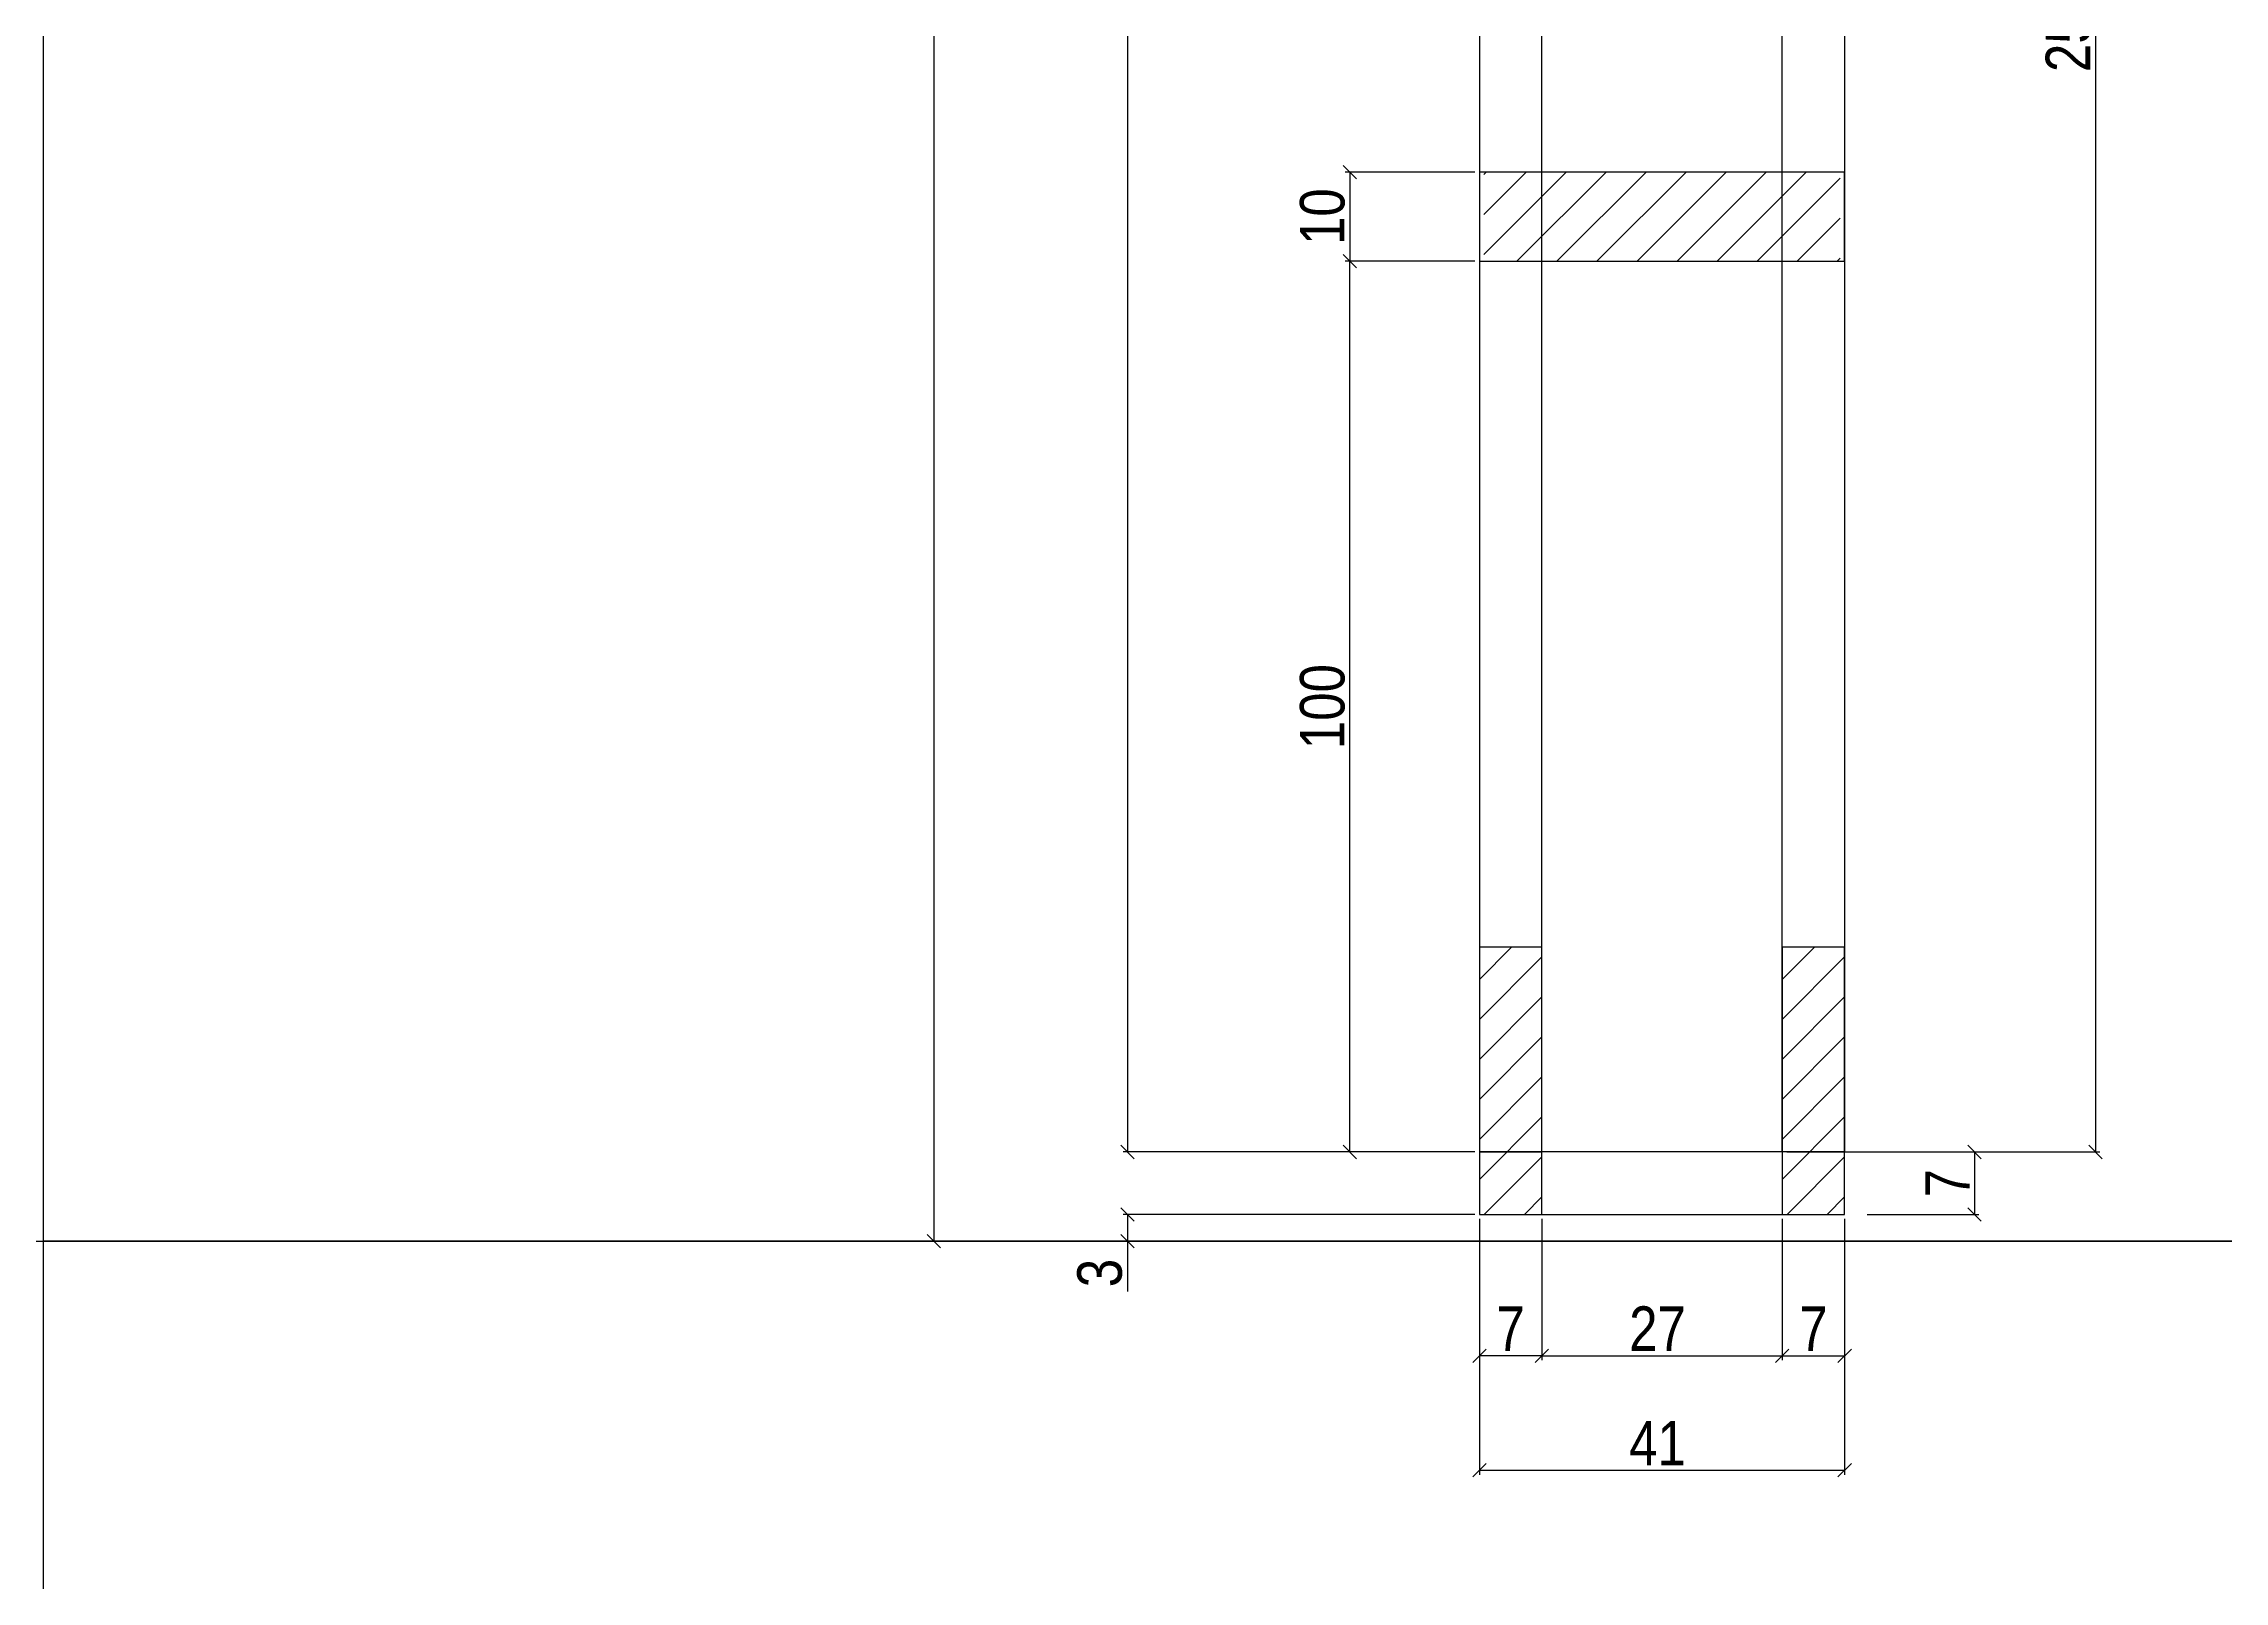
# Model space of a CAD drawing. Header units: millimetres. Extents: x 3247 to 10920, y 704 to 3817.
# Drawn here: x 5744.2 to 6233.7, y 2304.4 to 2649.7 of the extents above; entities that cross this region are included whole.
import ezdxf

# ---------------------------------------------------------------- set-up
doc = ezdxf.new("R2010")
doc.units = ezdxf.units.MM
for name, color, linetype in [('1', 1, 'Continuous'), ('COTA', 241, 'Continuous'), ('Painéis', 200, 'Continuous'), ('SARR_7x7', 40, 'Continuous'), ('TIRAS REESCORAMENTO', 252, 'Continuous'), ('VIGAS', 3, 'Continuous')]:
    doc.layers.add(name, color=color, linetype=linetype)
doc.styles.add('COTA TECNICA 2X', font='techl___.ttf', dxfattribs={"height": 10})
doc.dimstyles.new('SECAO', dxfattribs={"dimscale": 0.333333, "dimtxt": 5, "dimasz": 9, "dimexe": 3, "dimexo": 3, "dimgap": 3, "dimtad": 1, "dimdec": 1, "dimlfac": 0.5, "dimzin": 12, "dimdsep": 46, "dimtxsty": 'COTA TECNICA 2X', "dimblk1": 'OBLIQUE', "dimblk2": 'OBLIQUE', "dimsah": 1, "dimcen": 0.9, "dimclrd": 4, "dimclre": 4, "dimclrt": 240, "dimadec": 1, "dimazin": 3, "dimtfac": 1, "dimtdec": 1, "dimtmove": 0, "dimatfit": 3, "dimfxl": 1, "dimtolj": 1, "dimtzin": 12, "dimarcsym": 0})

# ---------------------------------------------------------------- blocks, each defined once
blk = doc.blocks.new('_Oblique')
at = {"layer": '1', "color": 0, "lineweight": -2}
blk.add_line((-0.5, -0.5), (0.5, 0.5), dxfattribs=at)
blk = doc.blocks.new('*D261')
at = {"layer": 'COTA', "color": 4, "lineweight": -2, "transparency": 16777216}
for p, q in [((6065.5, 2934.89), (5986.54, 2934.89)), ((5987.54, 2934.89), (5987.54, 2400.8)), ((6065.5, 2400.8), (5986.54, 2400.8))]:
    blk.add_line(p, q, dxfattribs=at)
at = {"layer": 'Defpoints', "color": 0, "transparency": 16777216}
for p in [(6066.5, 2934.89), (5987.54, 2400.8), (6066.5, 2400.8)]:
    blk.add_point(p, dxfattribs=at)
at = {"layer": 'COTA', "color": 4, "lineweight": -2, "transparency": 16777216, "xscale": 3, "yscale": 3, "zscale": 3}
for p, rotation in [((5987.54, 2934.89), 90), ((5987.54, 2400.8), 270)]:
    blk.add_blockref('_Oblique', p, dxfattribs=dict(at, rotation=rotation))
at = {"layer": 'COTA', "color": 240, "transparency": 16777216, "insert": (5981.44, 2667.84), "char_height": 10, "attachment_point": 5, "rotation": 90, "style": 'COTA TECNICA 2X'}
blk.add_mtext('\\A1;267', dxfattribs=at)
blk = doc.blocks.new('*D262')
at = {"layer": 'COTA', "color": 4, "lineweight": -2, "transparency": 16777216}
for p, q in [((6066.5, 2385.8), (6066.5, 2328.34)), ((6148.5, 2385.8), (6148.5, 2328.34)), ((6066.5, 2329.34), (6148.5, 2329.34))]:
    blk.add_line(p, q, dxfattribs=at)
at = {"layer": 'Defpoints', "color": 0, "transparency": 16777216}
for p in [(6066.5, 2386.8), (6148.5, 2386.8), (6148.5, 2329.34)]:
    blk.add_point(p, dxfattribs=at)
at = {"layer": 'COTA', "color": 4, "lineweight": -2, "transparency": 16777216, "xscale": 3, "yscale": 3, "zscale": 3, "rotation": 180}
blk.add_blockref('_Oblique', (6066.5, 2329.34), dxfattribs=at)
at = {"layer": 'COTA', "color": 4, "lineweight": -2, "transparency": 16777216, "xscale": 3, "yscale": 3, "zscale": 3}
blk.add_blockref('_Oblique', (6148.5, 2329.34), dxfattribs=at)
at = {"layer": 'COTA', "color": 240, "transparency": 16777216, "insert": (6106.5, 2335.41), "char_height": 10, "attachment_point": 5, "style": 'COTA TECNICA 2X'}
blk.add_mtext('\\A1;41', dxfattribs=at)
blk = doc.blocks.new('*D263')
at = {"layer": 'COTA', "color": 4, "lineweight": -2, "transparency": 16777216}
for p, q in [((6080.5, 2385.8), (6080.5, 2354.06)), ((6134.5, 2385.8), (6134.5, 2354.06)), ((6080.5, 2355.06), (6134.5, 2355.06))]:
    blk.add_line(p, q, dxfattribs=at)
at = {"layer": 'Defpoints', "color": 0, "transparency": 16777216}
for p in [(6080.5, 2386.8), (6134.5, 2386.8), (6134.5, 2355.06)]:
    blk.add_point(p, dxfattribs=at)
at = {"layer": 'COTA', "color": 4, "lineweight": -2, "transparency": 16777216, "xscale": 3, "yscale": 3, "zscale": 3, "rotation": 180}
blk.add_blockref('_Oblique', (6080.5, 2355.06), dxfattribs=at)
at = {"layer": 'COTA', "color": 4, "lineweight": -2, "transparency": 16777216, "xscale": 3, "yscale": 3, "zscale": 3}
blk.add_blockref('_Oblique', (6134.5, 2355.06), dxfattribs=at)
at = {"layer": 'COTA', "color": 240, "transparency": 16777216, "insert": (6106.5, 2361.13), "char_height": 10, "attachment_point": 5, "style": 'COTA TECNICA 2X'}
blk.add_mtext('\\A1;27', dxfattribs=at)
blk = doc.blocks.new('*D264')
at = {"layer": 'COTA', "color": 4, "lineweight": -2, "transparency": 16777216}
blk.add_line((6134.5, 2355.06), (6148.5, 2355.06), dxfattribs=at)
at = {"layer": 'Defpoints', "color": 0, "transparency": 16777216}
for p in [(6134.5, 2355.06), (6148.5, 2355.06), (6148.5, 2355.06)]:
    blk.add_point(p, dxfattribs=at)
at = {"layer": 'COTA', "color": 4, "lineweight": -2, "transparency": 16777216, "xscale": 3, "yscale": 3, "zscale": 3, "rotation": 180}
blk.add_blockref('_Oblique', (6134.5, 2355.06), dxfattribs=at)
at = {"layer": 'COTA', "color": 4, "lineweight": -2, "transparency": 16777216, "xscale": 3, "yscale": 3, "zscale": 3}
blk.add_blockref('_Oblique', (6148.5, 2355.06), dxfattribs=at)
at = {"layer": 'COTA', "color": 240, "transparency": 16777216, "insert": (6141.5, 2361.13), "char_height": 10, "attachment_point": 5, "style": 'COTA TECNICA 2X'}
blk.add_mtext('\\A1;7', dxfattribs=at)
blk = doc.blocks.new('*D265')
at = {"layer": 'COTA', "color": 4, "lineweight": -2, "transparency": 16777216}
blk.add_line((6080.5, 2355.06), (6066.5, 2355.06), dxfattribs=at)
at = {"layer": 'Defpoints', "color": 0, "transparency": 16777216}
for p in [(6066.5, 2355.06), (6066.5, 2355.06), (6080.5, 2355.06)]:
    blk.add_point(p, dxfattribs=at)
at = {"layer": 'COTA', "color": 4, "lineweight": -2, "transparency": 16777216, "xscale": 3, "yscale": 3, "zscale": 3, "rotation": 180}
blk.add_blockref('_Oblique', (6066.5, 2355.06), dxfattribs=at)
at = {"layer": 'COTA', "color": 4, "lineweight": -2, "transparency": 16777216, "xscale": 3, "yscale": 3, "zscale": 3}
blk.add_blockref('_Oblique', (6080.5, 2355.06), dxfattribs=at)
at = {"layer": 'COTA', "color": 240, "transparency": 16777216, "insert": (6073.5, 2361.13), "char_height": 10, "attachment_point": 5, "style": 'COTA TECNICA 2X'}
blk.add_mtext('\\A1;7', dxfattribs=at)
blk = doc.blocks.new('*D266')
at = {"layer": 'COTA', "color": 4, "lineweight": -2, "transparency": 16777216}
for p, q in [((6065.5, 2620.81), (6036.4, 2620.81)), ((6037.4, 2620.81), (6037.4, 2600.81)), ((6065.5, 2600.81), (6036.4, 2600.81))]:
    blk.add_line(p, q, dxfattribs=at)
at = {"layer": 'Defpoints', "color": 0, "transparency": 16777216}
for p in [(6066.5, 2620.81), (6037.4, 2600.81), (6066.5, 2600.81)]:
    blk.add_point(p, dxfattribs=at)
at = {"layer": 'COTA', "color": 4, "lineweight": -2, "transparency": 16777216, "xscale": 3, "yscale": 3, "zscale": 3}
for p, rotation in [((6037.4, 2620.81), 90), ((6037.4, 2600.81), 270)]:
    blk.add_blockref('_Oblique', p, dxfattribs=dict(at, rotation=rotation))
at = {"layer": 'COTA', "color": 240, "transparency": 16777216, "insert": (6031.3, 2610.81), "char_height": 10, "attachment_point": 5, "rotation": 90, "style": 'COTA TECNICA 2X'}
blk.add_mtext('\\A1;10', dxfattribs=at)
blk = doc.blocks.new('*D172')
at = {"layer": 'COTA', "color": 4, "lineweight": -2, "transparency": 16777216}
for p, q in [((6079.5, 2940.89), (5943.04, 2940.89)), ((5944.04, 2940.89), (5944.04, 2380.8)), ((6065.5, 2380.8), (5943.04, 2380.8))]:
    blk.add_line(p, q, dxfattribs=at)
at = {"layer": 'Defpoints', "color": 0, "transparency": 16777216}
for p in [(6080.5, 2940.89), (5944.04, 2380.8), (6066.5, 2380.8)]:
    blk.add_point(p, dxfattribs=at)
at = {"layer": 'COTA', "color": 4, "lineweight": -2, "transparency": 16777216, "xscale": 3, "yscale": 3, "zscale": 3}
for p, rotation in [((5944.04, 2940.89), 90), ((5944.04, 2380.8), 270)]:
    blk.add_blockref('_Oblique', p, dxfattribs=dict(at, rotation=rotation))
at = {"layer": 'COTA', "color": 240, "transparency": 16777216, "insert": (5937.91, 2660.84), "char_height": 10, "attachment_point": 5, "rotation": 90, "style": 'COTA TECNICA 2X'}
blk.add_mtext('\\A1;280', dxfattribs=at)
blk = doc.blocks.new('*D173')
at = {"layer": 'COTA', "color": 4, "lineweight": -2, "transparency": 16777216}
for p, q in [((6065.5, 2386.8), (5986.54, 2386.8)), ((5987.54, 2386.8), (5987.54, 2380.8)), ((6065.5, 2380.8), (5986.54, 2380.8)), ((5987.54, 2380.8), (5987.54, 2369.47))]:
    blk.add_line(p, q, dxfattribs=at)
at = {"layer": 'Defpoints', "color": 0, "transparency": 16777216}
for p in [(6066.5, 2386.8), (5987.54, 2380.8), (6066.5, 2380.8)]:
    blk.add_point(p, dxfattribs=at)
at = {"layer": 'COTA', "color": 4, "lineweight": -2, "transparency": 16777216, "xscale": 3, "yscale": 3, "zscale": 3}
for p, rotation in [((5987.54, 2386.8), 90), ((5987.54, 2380.8), 270)]:
    blk.add_blockref('_Oblique', p, dxfattribs=dict(at, rotation=rotation))
at = {"layer": 'COTA', "color": 240, "transparency": 16777216, "insert": (5981.32, 2373.63), "char_height": 10, "attachment_point": 5, "rotation": 90, "style": 'COTA TECNICA 2X'}
blk.add_mtext('\\A1;3', dxfattribs=at)
blk = doc.blocks.new('*D176')
at = {"layer": 'COTA', "color": 4, "lineweight": -2, "transparency": 16777216}
for p, q in [((6065.5, 2600.81), (6036.4, 2600.81)), ((6037.4, 2400.8), (6037.4, 2600.81)), ((6064.5, 2400.8), (6036.4, 2400.8))]:
    blk.add_line(p, q, dxfattribs=at)
at = {"layer": 'Defpoints', "color": 0, "transparency": 16777216}
for p in [(6037.4, 2600.81), (6066.5, 2600.81), (6065.5, 2400.8)]:
    blk.add_point(p, dxfattribs=at)
at = {"layer": 'COTA', "color": 4, "lineweight": -2, "transparency": 16777216, "xscale": 3, "yscale": 3, "zscale": 3}
for p, rotation in [((6037.4, 2600.81), 90), ((6037.4, 2400.8), 270)]:
    blk.add_blockref('_Oblique', p, dxfattribs=dict(at, rotation=rotation))
at = {"layer": 'COTA', "color": 240, "transparency": 16777216, "insert": (6031.3, 2500.8), "char_height": 10, "attachment_point": 5, "rotation": 90, "style": 'COTA TECNICA 2X'}
blk.add_mtext('\\A1;100', dxfattribs=at)
blk = doc.blocks.new('*D178')
at = {"layer": 'COTA', "color": 4, "lineweight": -2, "transparency": 16777216}
for p, q in [((6150.5, 2904.86), (6205.8, 2904.86)), ((6204.8, 2904.86), (6204.8, 2400.8)), ((6150.5, 2400.8), (6205.8, 2400.8))]:
    blk.add_line(p, q, dxfattribs=at)
at = {"layer": 'Defpoints', "color": 0, "transparency": 16777216}
for p in [(6149.5, 2904.86), (6149.5, 2400.8), (6204.8, 2400.8)]:
    blk.add_point(p, dxfattribs=at)
at = {"layer": 'COTA', "color": 4, "lineweight": -2, "transparency": 16777216, "xscale": 3, "yscale": 3, "zscale": 3}
for p, rotation in [((6204.8, 2904.86), 90), ((6204.8, 2400.8), 270)]:
    blk.add_blockref('_Oblique', p, dxfattribs=dict(at, rotation=rotation))
at = {"layer": 'COTA', "color": 240, "transparency": 16777216, "insert": (6198.69, 2652.83), "char_height": 10, "attachment_point": 5, "rotation": 90, "style": 'COTA TECNICA 2X'}
blk.add_mtext('\\A1;252', dxfattribs=at)
blk = doc.blocks.new('*D179')
at = {"layer": 'COTA', "color": 4, "lineweight": -2, "transparency": 16777216}
for p, q in [((6135.5, 2400.8), (6178.65, 2400.8)), ((6177.65, 2400.8), (6177.65, 2386.8)), ((6153.56, 2386.8), (6178.65, 2386.8))]:
    blk.add_line(p, q, dxfattribs=at)
at = {"layer": 'Defpoints', "color": 0, "transparency": 16777216}
for p in [(6134.5, 2400.8), (6152.56, 2386.8), (6177.65, 2386.8)]:
    blk.add_point(p, dxfattribs=at)
at = {"layer": 'COTA', "color": 4, "lineweight": -2, "transparency": 16777216, "xscale": 3, "yscale": 3, "zscale": 3}
for p, rotation in [((6177.65, 2400.8), 90), ((6177.65, 2386.8), 270)]:
    blk.add_blockref('_Oblique', p, dxfattribs=dict(at, rotation=rotation))
at = {"layer": 'COTA', "color": 240, "transparency": 16777216, "insert": (6171.58, 2393.8), "char_height": 10, "attachment_point": 5, "rotation": 90, "style": 'COTA TECNICA 2X'}
blk.add_mtext('\\A1;7', dxfattribs=at)

msp = doc.modelspace()

# ---------------------------------------------------------------- hatches: boundary and pattern name
at = {"layer": 'COTA'}
h = msp.add_hatch(dxfattribs=at)
h.set_pattern_fill('ANSI31', color=256, scale=2, style=0)
h.set_pattern_definition([(45, (-20061.102, -194671.98), (-4.49012806, 4.49012806), [])])
h.paths.add_polyline_path([(6147.5, 2620.81), (6067.5, 2620.81), (6067.5, 2600.81), (6147.5, 2600.81)])
h = msp.add_hatch(dxfattribs=at)
h.set_pattern_fill('ANSI31', color=256, scale=2, style=0)
h.set_pattern_definition([(45, (-13777.717, -3422.395), (-4.490128, 4.490128), [])])
h.paths.add_polyline_path([(6066.5, 2386.8), (6080.5, 2386.8), (6080.5, 2446.8), (6066.5, 2446.8)])
h = msp.add_hatch(dxfattribs=at)
h.set_pattern_fill('ANSI31', color=256, scale=2, style=0)
h.set_pattern_definition([(45, (-13709.717, -3422.395), (-4.490128, 4.490128), [])])
h.paths.add_polyline_path([(6134.5, 2386.8), (6148.5, 2386.8), (6148.5, 2446.8), (6134.5, 2446.8)])

# ---------------------------------------------------------------- linework, layer by layer
at = {"linetype": 'Continuous'}
msp.add_lwpolyline([(6088.5, 2386.8), (6148.5, 2386.8), (6148.5, 2400.8), (6066.5, 2400.8), (6066.5, 2386.8), (6088.5, 2386.8)], dxfattribs=at)
at = {"layer": 'COTA', "color": 1}
msp.add_line((3246.75, 2380.8), (6743.22, 2380.8), dxfattribs=at)
at = {"layer": 'Painéis'}
msp.add_lwpolyline([(6066.5, 2600.81), (6148.5, 2600.81), (6148.5, 2620.81), (6066.5, 2620.81), (6066.5, 2600.81)], dxfattribs=at)
for points in [[(6066.5, 2386.8), (6080.5, 2386.8), (6080.5, 2446.8), (6066.5, 2446.8)], [(6134.5, 2386.8), (6148.5, 2386.8), (6148.5, 2446.8), (6134.5, 2446.8)]]:
    msp.add_lwpolyline(points, close=True, dxfattribs=at)
at = {"layer": 'SARR_7x7', "linetype": 'Continuous'}
for points in [[(6066.5, 2400.8), (6080.5, 2400.8), (6080.5, 2934.89), (6066.5, 2934.89)], [(6148.5, 2400.8), (6134.5, 2400.8), (6134.5, 2904.86), (6148.5, 2904.86)]]:
    msp.add_lwpolyline(points, close=True, dxfattribs=at)
at = {"layer": 'TIRAS REESCORAMENTO', "linetype": 'ByBlock'}
msp.add_line((6243.72, 2380.8), (5744.23, 2380.8), dxfattribs=at)
at = {"layer": 'VIGAS'}
msp.add_lwpolyline([(6243.72, 2240.54), (5744.23, 2240.54), (5744.23, 3008.97), (6243.72, 3008.97)], close=True, dxfattribs=at)

# ---------------------------------------------------------------- dimensions: what is measured, and where the dimension line sits
at = {"layer": 'COTA', "color": 3}
for base, p1, p2, picture, middle in [((5944.04, 2380.8), (6080.5, 2940.89), (6066.5, 2380.8), '*D172', (5937.91, 2660.84)), ((5987.54, 2400.8), (6066.5, 2934.89), (6066.5, 2400.8), '*D261', (5981.44, 2667.84)), ((6204.8, 2400.8), (6149.5, 2904.86), (6149.5, 2400.8), '*D178', (6198.69, 2652.83)), ((6037.4, 2600.81), (6066.5, 2620.81), (6066.5, 2600.81), '*D266', (6031.3, 2610.81)), ((6037.4, 2600.81), (6065.5, 2400.8), (6066.5, 2600.81), '*D176', (6031.3, 2500.8)), ((6177.65, 2386.8), (6134.5, 2400.8), (6152.56, 2386.8), '*D179', (6171.58, 2393.8)), ((5987.54, 2380.8), (6066.5, 2386.8), (6066.5, 2380.8), '*D173', (5981.32, 2373.63))]:
    dim = msp.add_linear_dim(base=base, p1=p1, p2=p2, angle=90, dimstyle='SECAO', dxfattribs=at)
    dim.commit()
    dim.dimension.update_dxf_attribs({"geometry": picture, "text_midpoint": middle})
for base, p1, p2, picture, middle in [((6148.5, 2329.34), (6066.5, 2386.8), (6148.5, 2386.8), '*D262', (6106.5, 2329.34)), ((6134.5, 2355.06), (6080.5, 2386.8), (6134.5, 2386.8), '*D263', (6106.5, 2355.06)), ((6148.5, 2355.06), (6134.5, 2355.06), (6148.5, 2355.06), '*D264', (6141.5, 2355.06))]:
    dim = msp.add_linear_dim(base=base, p1=p1, p2=p2, dimstyle='SECAO', dxfattribs=at)
    dim.commit()
    dim.dimension.update_dxf_attribs({"geometry": picture, "text_midpoint": middle, "dimtype": 160})
dim = msp.add_linear_dim(base=(6066.5, 2355.06), p1=(6080.5, 2355.06), p2=(6066.5, 2355.06), dimstyle='SECAO', dxfattribs=at)
dim.commit()
dim.dimension.update_dxf_attribs({"geometry": '*D265', "text_midpoint": (6073.5, 2361.13)})

doc.saveas('drawing.dxf')
